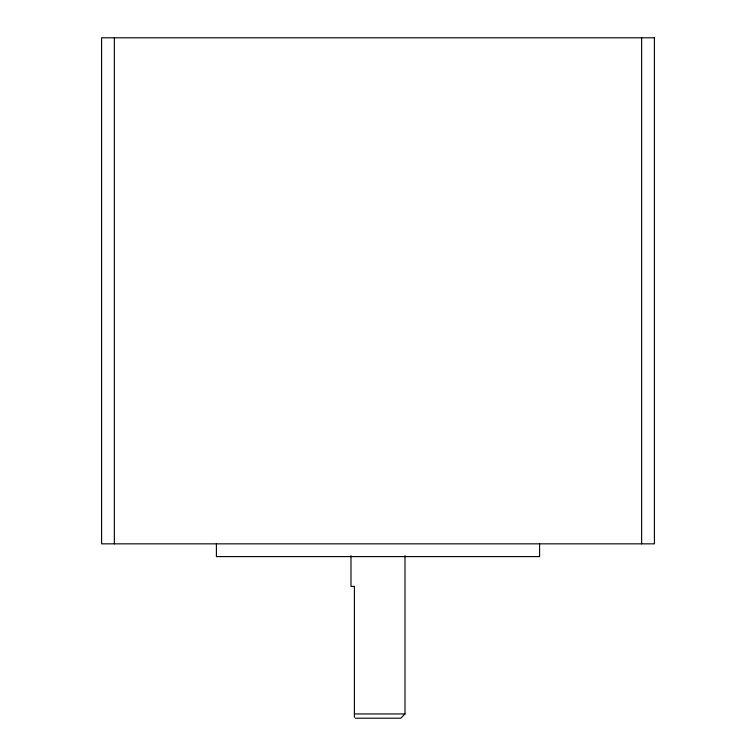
<?xml version="1.0" encoding="UTF-8"?>
<svg xmlns="http://www.w3.org/2000/svg" width="756" height="756" viewBox="0 0 756 756"><rect width="100%" height="100%" fill="white"/><g stroke="black" fill="none" stroke-linecap="round" stroke-linejoin="round"><path stroke-width="1.13" d="M404.999 555.66L404.999 713.947L400.746 718.2L355.244 718.2M354.394 713.947L404.999 713.947M641.655 37.8L641.655 543.847M539.595 543.847L539.595 556.605L216.405 556.605L216.405 543.847M354.394 717.35L354.394 586.372L350.992 586.372L350.992 555.66M114.345 37.8L114.345 543.847M654.413 37.8L101.587 37.8L101.587 543.847L654.413 543.847L654.413 37.8"/></g></svg>
